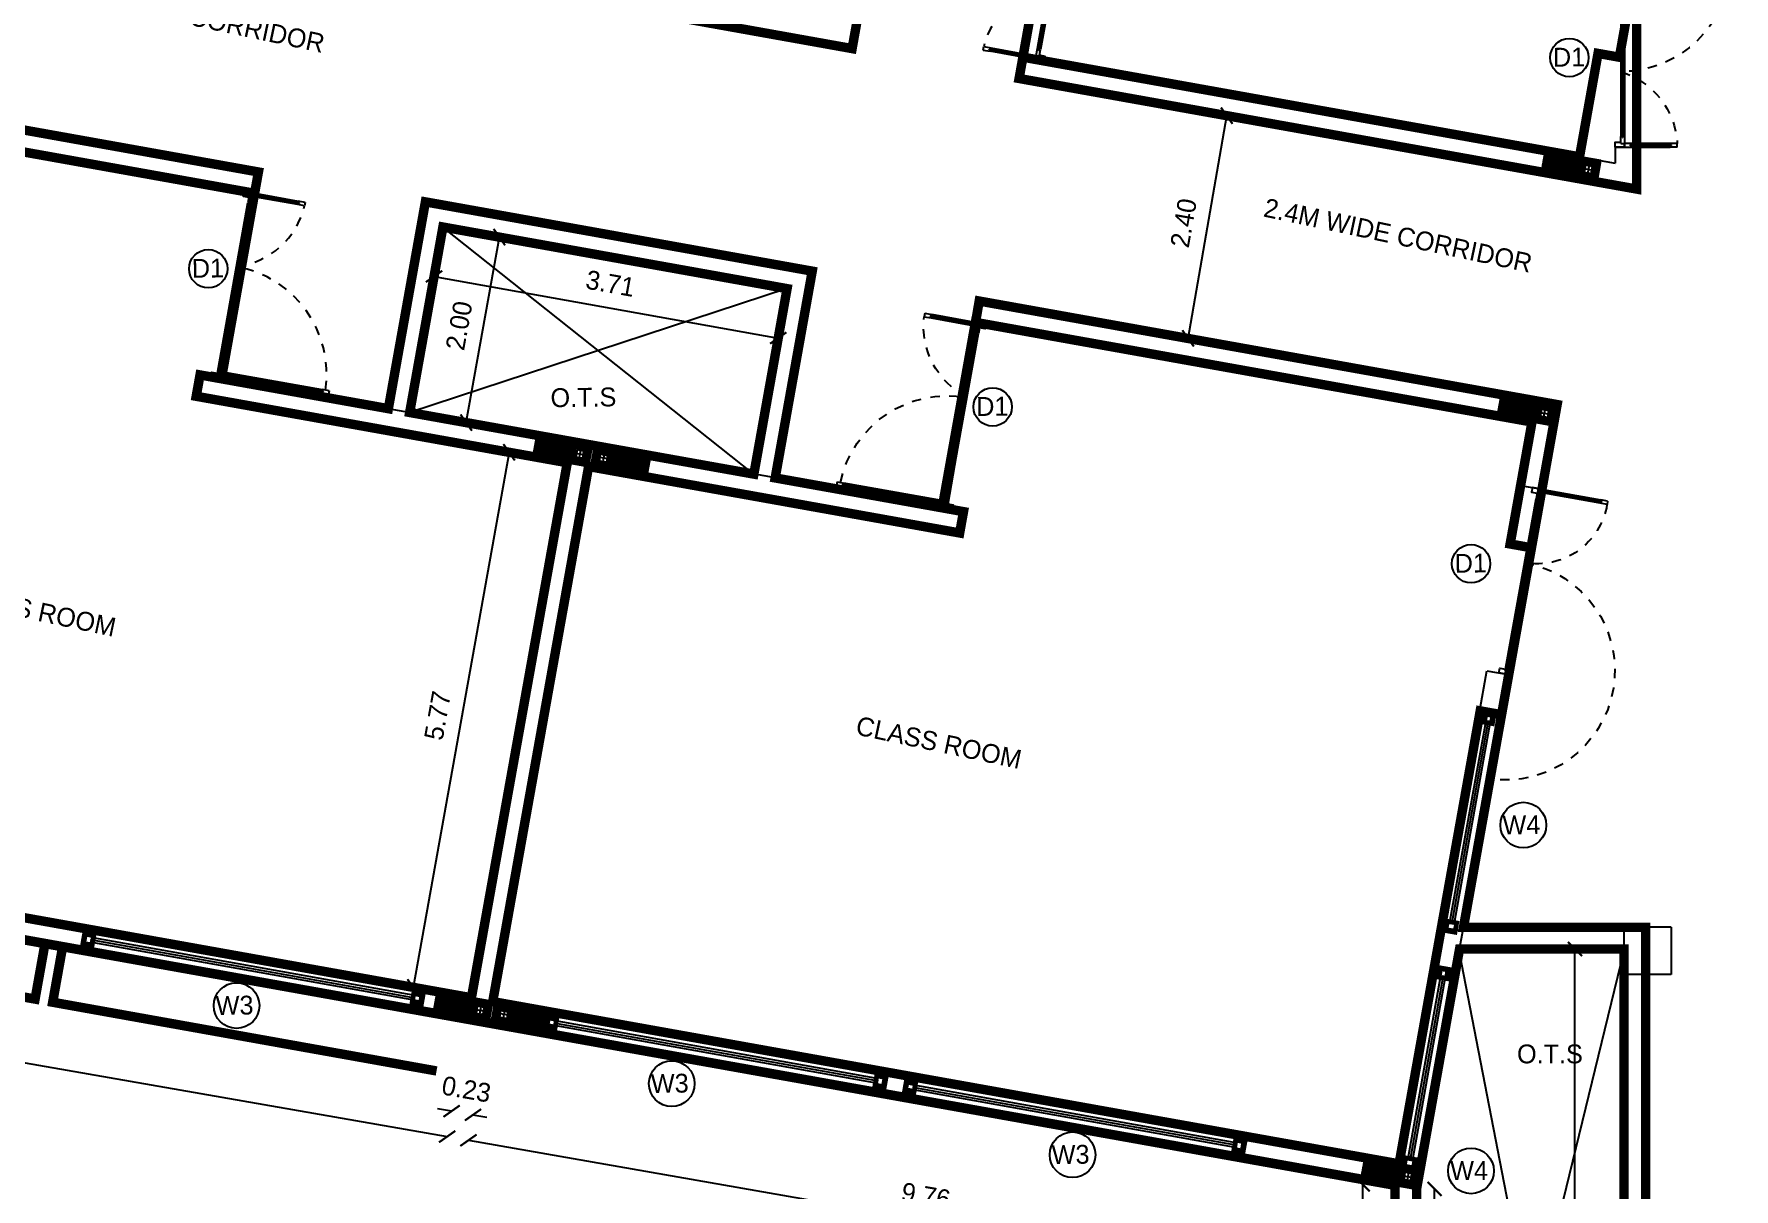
# Model space of a CAD drawing. Header units: metres. Extents: x 6101839 to 6102590, y -6659932 to -6659648.
# Drawn here: x 6102243.2 to 6102261.24, y -6659687.97 to -6659675.71 of the extents above; entities that cross this region are included whole.
import ezdxf

# ---------------------------------------------------------------- set-up
doc = ezdxf.new("R2010")
doc.units = ezdxf.units.M
doc.header["$LTSCALE"] = 500
doc.header["$MEASUREMENT"] = 0
doc.linetypes.add('DASHED2', pattern=[0.375, 0.25, -0.125])
doc.linetypes.add('HIDDEN', pattern=[0.375, 0.25, -0.125])
doc.layers.get('0').update_dxf_attribs({"linetype": 'CONTINUOUS'})
doc.layers.get('Defpoints').update_dxf_attribs({"linetype": 'CONTINUOUS'})
for name, color, linetype in [('above', 250, 'DASHED2'), ('BLK_1_FLR_1_BLT_UP_AREA', 26, 'CONTINUOUS'), ('BLK_1_FLR_1_BLT_UP_AREA_DEDUCT', 26, 'CONTINUOUS'), ('BLK_1_FLR_1_CARPET_AREA', 25, 'CONTINUOUS'), ('BLK_1_FLR_1_CHAJJA', 6, 'CONTINUOUS'), ('BLK_1_LVL_1_BLDG_FOOT_PRINT', 1, 'CONTINUOUS'), ('COL', 2, 'CONTINUOUS'), ('DIM', 205, 'CONTINUOUS'), ('DOORTEXT', 13, 'CONTINUOUS'), ('ED', 30, 'CONTINUOUS'), ('FURN1', 252, 'CONTINUOUS'), ('FURNITURE', 252, 'CONTINUOUS'), ('FURNITURES', 252, 'CONTINUOUS'), ('HATCH', 15, 'CONTINUOUS'), ('railing', 14, 'CONTINUOUS'), ('TEXT', 4, 'CONTINUOUS'), ('W-SCH', 205, 'CONTINUOUS'), ('wall', 125, 'CONTINUOUS'), ('wall1', 125, 'CONTINUOUS'), ('WINDOWS', 252, 'CONTINUOUS')]:
    doc.layers.add(name, color=color, linetype=linetype)
doc.styles.add('RM', font='GOTHIC.TTF')
doc.styles.add('S2', font='GOTHIC.TTF')
doc.styles.add('USA TEXT', font='GOTHIC.TTF')
doc.dimstyles.new('1-100-ED', dxfattribs={"dimtxt": 0.2, "dimasz": 0.15, "dimexe": 0.18, "dimexo": 0.0625, "dimgap": 0.15, "dimtad": 1, "dimzin": 0, "dimdsep": 46, "dimtxsty": 'USA TEXT', "dimblk": 'ARCHTICK', "dimcen": 0.1, "dimse1": 1, "dimse2": 1, "dimclrd": 256, "dimclrt": 256, "dimadec": 0, "dimazin": 0, "dimtfac": 1, "dimtofl": 0, "dimtmove": 0, "dimatfit": 3, "dimldrblk": 'ARCHTICK', "dimfxl": 0.18, "dimtolj": 1, "dimtzin": 0, "dimarcsym": 0})

# ---------------------------------------------------------------- blocks, each defined once
blk = doc.blocks.new('A$C607F0CF8')
at = {"layer": 'FURNITURES', "color": 233}
for p, q in [((-37, -280), (-37, -342)), ((-37, -342), (-22, -342)), ((-22, -330), (-16, -330)), ((-22, -342), (-22, -330)), ((-16, -342), (-16, -330)), ((-16, -342), (0, -342)), ((0, -342), (0, -267)), ((-37, -2180), (-37, -2118)), ((-37, -2118), (-22, -2118)), ((-22, -2118), (-22, -2130)), ((-22, -2130), (-16, -2130)), ((-16, -2118), (0, -2118)), ((-16, -2118), (-16, -2130)), ((0, -2118), (0, -2193))]:
    blk.add_line(p, q, dxfattribs=at)
at = {"layer": 'FURNITURES', "color": 250}
for p, q in [((-37, -2118), (-37, -342)), ((-22, -2118), (-22, -330)), ((-16, -2118), (-16, -330)), ((0, -2118), (0, -342))]:
    blk.add_line(p, q, dxfattribs=at)
at = {"layer": 'FURNITURES', "color": 250, "linetype": 'HIDDEN', "ltscale": 0.5}
for centre, radius, start, end in [((-285, -219), 847, 286.9835, 356.7492), ((-37, -2193), 1163, 1.8478, 90.0015)]:
    blk.add_arc(centre, radius, start, end, dxfattribs=at)
at = {"layer": 'wall', "color": 7}
for p, q in [((-37, -267), (0, -267)), ((-37, -267), (-37, -280)), ((0, -230), (75, -230)), ((0, -230), (0, -267)), ((75, -267), (0, -267)), ((62, -246), (62, -252)), ((75, -246), (62, -246)), ((75, -252), (62, -252)), ((75, -230), (75, -246)), ((75, -230), (486, -230)), ((75, -246), (499, -246)), ((75, -252), (75, -267)), ((75, -252), (499, -252)), ((486, -267), (75, -267)), ((561, -230), (486, -230)), ((486, -230), (486, -246)), ((486, -246), (499, -246)), ((486, -252), (486, -267)), ((486, -252), (499, -252)), ((561, -267), (486, -267)), ((499, -246), (499, -252)), ((561, -230), (561, -267)), ((0, -2155), (75, -2155)), ((0, -2155), (0, -2193)), ((75, -2155), (75, -2171)), ((75, -2155), (1088, -2155)), ((1162, -2155), (1088, -2155)), ((1088, -2155), (1088, -2171)), ((1162, -2155), (1162, -2192)), ((-37, -2193), (-37, -2180)), ((-37, -2193), (0, -2193)), ((75, -2193), (0, -2193)), ((62, -2171), (62, -2177)), ((75, -2171), (62, -2171)), ((75, -2177), (62, -2177)), ((75, -2171), (1100, -2171)), ((75, -2177), (75, -2193)), ((75, -2177), (1100, -2177)), ((1088, -2192), (75, -2193)), ((1088, -2171), (1100, -2171)), ((1088, -2177), (1088, -2192)), ((1088, -2177), (1100, -2177)), ((1162, -2192), (1088, -2192)), ((1100, -2171), (1100, -2177))]:
    blk.add_line(p, q, dxfattribs=at)
for points in [[(0, -267), (0, -230), (-100, -230), (-100, -280), (-37, -280)], [(0, -2193), (0, -2230), (-100, -2230), (-100, -2180), (-37, -2180)]]:
    blk.add_lwpolyline(points, dxfattribs=at)
blk = doc.blocks.new('NEWCOL')
at = {"layer": 'HATCH'}
h = blk.add_hatch(dxfattribs=at)
h.set_pattern_fill('ANSI31', color=256, scale=3, angle=270, style=0)
h.set_pattern_definition([(315, (-629970.926, -258732.088), (6.73519209, 6.73519209), [])])
h.paths.add_polyline_path([(0, 115), (-115, 115), (-115, 0), (-37.5, 0), (-37.5, 37.5), (0, 37.5)])
h.paths.add_polyline_path([(115, 115), (0, 115), (0, 37.5), (37.5, 37.5), (37.5, 0), (115, 0)])
h.paths.add_polyline_path([(115, 0), (37.5, 0), (37.5, -37.5), (0, -37.5), (0, -485), (115, -485)])
h.paths.add_polyline_path([(0, -37.5), (-37.5, -37.5), (-37.5, 0), (-115, 0), (-115, -485), (0, -485)])
at = {"layer": 'COL'}
for p, q in [((-115, 0), (115, 0)), ((0, -485), (0, 115))]:
    blk.add_line(p, q, dxfattribs=at)
for points in [[(-115, -485), (115, -485), (115, 115), (-115, 115)], [(-37.5, -37.5), (37.5, -37.5), (37.5, 37.5), (-37.5, 37.5)]]:
    blk.add_lwpolyline(points, close=True, dxfattribs=at)
blk = doc.blocks.new('_ArchTick')
at = {"color": 0, "linetype": 'ByBlock', "const_width": 0.15}
blk.add_lwpolyline([(-0.5, -0.5), (0.5, 0.5)], dxfattribs=at)
blk = doc.blocks.new('*D949')
at = {"layer": 'Defpoints', "color": 0, "transparency": 16777216}
for p in [(6102238.546, -6659682.443), (6102247.845, -6659685.937), (6102247.588, -6659687.411)]:
    blk.add_point(p, dxfattribs=at)
at = {"layer": 'ED', "lineweight": -2, "transparency": 16777216}
blk.add_line((6102237.972, -6659685.732), (6102247.588, -6659687.411), dxfattribs=at)
at = {"layer": 'ED', "lineweight": -2, "transparency": 16777216, "xscale": 0.15, "yscale": 0.15, "zscale": 0.15}
for p, rotation in [((6102237.972, -6659685.732), 170.0945493712898), ((6102247.588, -6659687.411), 350.0945493712898)]:
    blk.add_blockref('_ArchTick', p, dxfattribs=dict(at, rotation=rotation))
at = {"layer": 'ED', "transparency": 16777216, "insert": (6102242.824, -6659686.32), "char_height": 0.2, "attachment_point": 5, "rotation": 350.0945, "style": 'USA TEXT'}
blk.add_mtext('\\A1;9.76', dxfattribs=at)
blk = doc.blocks.new('*D950')
at = {"layer": 'Defpoints', "color": 0, "transparency": 16777216}
for p in [(6102247.845, -6659685.937), (6102248.072, -6659685.978), (6102247.862, -6659687.18)]:
    blk.add_point(p, dxfattribs=at)
at = {"layer": 'ED', "lineweight": -2, "transparency": 16777216}
for p, q in [((6102247.635, -6659687.141), (6102247.487, -6659687.115)), ((6102247.862, -6659687.18), (6102248.009, -6659687.206))]:
    blk.add_line(p, q, dxfattribs=at)
at = {"layer": 'ED', "lineweight": -2, "transparency": 16777216, "xscale": 0.15, "yscale": 0.15, "zscale": 0.15}
for p, rotation in [((6102247.635, -6659687.141), 350.0945493712898), ((6102247.862, -6659687.18), 170.0945493712898)]:
    blk.add_blockref('_ArchTick', p, dxfattribs=dict(at, rotation=rotation))
at = {"layer": 'ED', "transparency": 16777216, "insert": (6102247.792, -6659686.909), "char_height": 0.2, "attachment_point": 5, "rotation": 350.0945, "style": 'USA TEXT'}
blk.add_mtext('\\A1;0.23', dxfattribs=at)
blk = doc.blocks.new('*D951')
at = {"layer": 'Defpoints', "color": 0, "transparency": 16777216}
for p in [(6102248.072, -6659685.978), (6102257.644, -6659687.926), (6102257.433, -6659689.13)]:
    blk.add_point(p, dxfattribs=at)
at = {"layer": 'ED', "lineweight": -2, "transparency": 16777216}
blk.add_line((6102247.814, -6659687.45), (6102257.433, -6659689.13), dxfattribs=at)
at = {"layer": 'ED', "lineweight": -2, "transparency": 16777216, "xscale": 0.15, "yscale": 0.15, "zscale": 0.15}
for p, rotation in [((6102247.814, -6659687.45), 170.0945493712898), ((6102257.433, -6659689.13), 350.0945493712898)]:
    blk.add_blockref('_ArchTick', p, dxfattribs=dict(at, rotation=rotation))
at = {"layer": 'ED', "transparency": 16777216, "insert": (6102252.668, -6659688.039), "char_height": 0.2, "attachment_point": 5, "rotation": 350.0945, "style": 'USA TEXT'}
blk.add_mtext('\\A1;9.76', dxfattribs=at)
blk = doc.blocks.new('*D984')
at = {"layer": 'Defpoints', "color": 0, "transparency": 16777216}
for p in [(6102255.61, -6659676.531), (6102255.86, -6659676.574), (6102255.201, -6659678.895)]:
    blk.add_point(p, dxfattribs=at)
at = {"layer": 'ED', "lineweight": -2, "transparency": 16777216}
blk.add_line((6102255.45, -6659678.938), (6102255.86, -6659676.574), dxfattribs=at)
at = {"layer": 'ED', "lineweight": -2, "transparency": 16777216, "xscale": 0.15, "yscale": 0.15, "zscale": 0.15}
for p, rotation in [((6102255.86, -6659676.574), 80.16728019938829), ((6102255.45, -6659678.938), 260.1672801993883)]:
    blk.add_blockref('_ArchTick', p, dxfattribs=dict(at, rotation=rotation))
at = {"layer": 'ED', "transparency": 16777216, "insert": (6102255.403, -6659677.713), "char_height": 0.2, "attachment_point": 5, "rotation": 80.1673, "style": 'USA TEXT'}
blk.add_mtext('\\A1;2.40', dxfattribs=at)
blk = doc.blocks.new('*D995')
at = {"layer": 'Defpoints', "color": 0, "transparency": 16777216}
for p in [(6102247.543, -6659677.756), (6102248.142, -6659677.863), (6102247.19, -6659679.725)]:
    blk.add_point(p, dxfattribs=at)
at = {"layer": 'ED', "lineweight": -2, "transparency": 16777216}
blk.add_line((6102247.79, -6659679.832), (6102248.142, -6659677.863), dxfattribs=at)
at = {"layer": 'ED', "lineweight": -2, "transparency": 16777216, "xscale": 0.15, "yscale": 0.15, "zscale": 0.15}
for p, rotation in [((6102248.142, -6659677.863), 79.84493549893874), ((6102247.79, -6659679.832), 259.8449354989387)]:
    blk.add_blockref('_ArchTick', p, dxfattribs=dict(at, rotation=rotation))
at = {"layer": 'ED', "transparency": 16777216, "insert": (6102247.715, -6659678.803), "char_height": 0.2, "attachment_point": 5, "rotation": 79.8449, "style": 'USA TEXT'}
blk.add_mtext('\\A1;2.00', dxfattribs=at)
blk = doc.blocks.new('*D996')
at = {"layer": 'Defpoints', "color": 0, "transparency": 16777216}
for p in [(6102247.543, -6659677.756), (6102251.195, -6659678.41), (6102251.101, -6659678.934)]:
    blk.add_point(p, dxfattribs=at)
at = {"layer": 'ED', "lineweight": -2, "transparency": 16777216}
blk.add_line((6102247.449, -6659678.28), (6102251.101, -6659678.934), dxfattribs=at)
at = {"layer": 'ED', "lineweight": -2, "transparency": 16777216, "xscale": 0.15, "yscale": 0.15, "zscale": 0.15}
for p, rotation in [((6102247.449, -6659678.28), 169.8449355396248), ((6102251.101, -6659678.934), 349.8449355396249)]:
    blk.add_blockref('_ArchTick', p, dxfattribs=dict(at, rotation=rotation))
at = {"layer": 'ED', "transparency": 16777216, "insert": (6102249.32, -6659678.356), "char_height": 0.2, "attachment_point": 5, "rotation": 349.8449, "style": 'USA TEXT'}
blk.add_mtext('\\A1;3.71', dxfattribs=at)
blk = doc.blocks.new('A$C62665808')
at = {"layer": 'FURNITURES', "color": 233}
for p, q in [((512, 100), (437, 100)), ((450, 62), (512, 62)), ((500, 78), (500, 84)), ((512, 84), (500, 84)), ((512, 78), (500, 78)), ((512, 84), (512, 100)), ((512, 62), (512, 78)), ((2288, 84), (2288, 100)), ((2288, 100), (2363, 100)), ((2288, 84), (2300, 84)), ((2288, 62), (2288, 78)), ((2288, 78), (2300, 78)), ((2350, 62), (2288, 62)), ((2300, 78), (2300, 84))]:
    blk.add_line(p, q, dxfattribs=at)
at = {"layer": 'FURNITURES', "color": 250}
for p, q in [((512, 100), (2288, 100)), ((512, 84), (2300, 84)), ((512, 78), (2300, 78)), ((512, 62), (2288, 62))]:
    blk.add_line(p, q, dxfattribs=at)
at = {"layer": 'FURNITURES', "color": 250, "linetype": 'HIDDEN', "ltscale": 0.5}
for centre, radius, start, end in [((437, 62), 1163, 359.9985, 178.1522), ((2350, 62), 750, 89.1025, 179.9987)]:
    blk.add_arc(centre, radius, start, end, dxfattribs=at)
at = {"layer": 'wall', "color": 7}
for p, q in [((2362, 812), (2362, 737)), ((2399, 812), (2362, 812)), ((2377, 737), (2362, 737)), ((2362, 737), (2363, 175)), ((2378, 175), (2377, 750)), ((2384, 750), (2377, 750)), ((2377, 737), (2377, 750)), ((2384, 175), (2384, 750)), ((2384, 737), (2384, 750)), ((2399, 737), (2384, 737)), ((2399, 812), (2399, 737)), ((2400, 175), (2399, 737)), ((-725, 137), (-650, 137)), ((-725, 137), (-725, 100)), ((-725, 100), (-650, 100)), ((363, 122), (-662, 122)), ((-662, 122), (-662, 116)), ((-650, 122), (-662, 122)), ((363, 116), (-662, 116)), ((-650, 116), (-662, 116)), ((-650, 137), (-650, 122)), ((363, 137), (-650, 137)), ((-650, 116), (-650, 100)), ((-650, 100), (363, 100)), ((437, 137), (363, 137)), ((363, 137), (363, 122)), ((363, 122), (375, 122)), ((363, 116), (363, 100)), ((363, 116), (375, 116)), ((363, 100), (437, 100)), ((375, 122), (375, 116)), ((437, 137), (437, 100)), ((437, 62), (437, 100)), ((437, 62), (450, 62)), ((2363, 62), (2350, 62)), ((2378, 175), (2363, 175)), ((2363, 175), (2363, 100)), ((2363, 62), (2363, 100)), ((2400, 100), (2363, 100)), ((2378, 175), (2378, 162)), ((2384, 162), (2378, 162)), ((2400, 175), (2384, 175)), ((2384, 175), (2384, 162)), ((2400, 100), (2400, 175))]:
    blk.add_line(p, q, dxfattribs=at)
for points in [[(437, 100), (400, 100), (400, 0), (450, 0), (450, 62)], [(2363, 100), (2400, 100), (2400, 0), (2350, 0), (2350, 62)]]:
    blk.add_lwpolyline(points, dxfattribs=at)
blk = doc.blocks.new('*D999')
at = {"layer": 'Defpoints', "color": 0, "transparency": 16777216}
for p in [(6102257.874, -6659687.967), (6102258.065, -6659687.967), (6102257.874, -6659689.717)]:
    blk.add_point(p, dxfattribs=at)
at = {"layer": 'ED', "lineweight": -2, "transparency": 16777216}
blk.add_line((6102258.065, -6659689.717), (6102258.065, -6659687.967), dxfattribs=at)
at = {"layer": 'ED', "lineweight": -2, "transparency": 16777216, "xscale": 0.15, "yscale": 0.15, "zscale": 0.15}
for p, rotation in [((6102258.065, -6659687.967), 90.00019155000439), ((6102258.065, -6659689.717), 270.0001915500044)]:
    blk.add_blockref('_ArchTick', p, dxfattribs=dict(at, rotation=rotation))
at = {"layer": 'ED', "transparency": 16777216, "insert": (6102258.317, -6659688.858), "char_height": 0.2, "attachment_point": 5, "rotation": 270.0002, "style": 'USA TEXT'}
blk.add_mtext('\\A1;1.75', dxfattribs=at)
blk = doc.blocks.new('*D1009')
at = {"layer": 'Defpoints', "color": 0, "transparency": 16777216}
for p in [(6102248.862, -6659680.258), (6102247.227, -6659685.827), (6102247.845, -6659685.937)]:
    blk.add_point(p, dxfattribs=at)
at = {"layer": 'ED', "lineweight": -2, "transparency": 16777216}
blk.add_line((6102248.245, -6659680.147), (6102247.227, -6659685.827), dxfattribs=at)
at = {"layer": 'ED', "lineweight": -2, "transparency": 16777216, "xscale": 0.15, "yscale": 0.15, "zscale": 0.15}
for p, rotation in [((6102248.245, -6659680.147), 79.84493550734844), ((6102247.227, -6659685.827), 259.8449355073485)]:
    blk.add_blockref('_ArchTick', p, dxfattribs=dict(at, rotation=rotation))
at = {"layer": 'ED', "transparency": 16777216, "insert": (6102247.487, -6659682.942), "char_height": 0.2, "attachment_point": 5, "rotation": 79.8449, "style": 'USA TEXT'}
blk.add_mtext('\\A1;5.77', dxfattribs=at)
blk = doc.blocks.new('*D1021')
at = {"layer": 'Defpoints', "color": 0, "transparency": 16777216}
for p in [(6102257.644, -6659687.919), (6102257.302, -6659689.717), (6102257.644, -6659689.717)]:
    blk.add_point(p, dxfattribs=at)
at = {"layer": 'ED', "lineweight": -2, "transparency": 16777216}
blk.add_line((6102257.302, -6659687.919), (6102257.302, -6659689.717), dxfattribs=at)
at = {"layer": 'ED', "lineweight": -2, "transparency": 16777216, "xscale": 0.15, "yscale": 0.15, "zscale": 0.15}
for p, rotation in [((6102257.302, -6659687.919), 90), ((6102257.302, -6659689.717), 270)]:
    blk.add_blockref('_ArchTick', p, dxfattribs=dict(at, rotation=rotation))
at = {"layer": 'ED', "transparency": 16777216, "insert": (6102257.047, -6659688.818), "char_height": 0.2, "attachment_point": 5, "rotation": 90, "style": 'USA TEXT'}
blk.add_mtext('\\A1;1.80', dxfattribs=at)
blk = doc.blocks.new('*D1202')
at = {"layer": 'Defpoints', "color": 0, "transparency": 16777216}
for p in [(6102259.403, -6659685.419), (6102259.555, -6659685.419), (6102259.403, -6659694.459)]:
    blk.add_point(p, dxfattribs=at)
at = {"layer": 'ED', "lineweight": -2, "transparency": 16777216}
blk.add_line((6102259.555, -6659694.459), (6102259.555, -6659685.419), dxfattribs=at)
at = {"layer": 'ED', "lineweight": -2, "transparency": 16777216, "xscale": 0.15, "yscale": 0.15, "zscale": 0.15}
for p, rotation in [((6102259.555, -6659685.419), 90), ((6102259.555, -6659694.459), 270)]:
    blk.add_blockref('_ArchTick', p, dxfattribs=dict(at, rotation=rotation))
at = {"layer": 'ED', "transparency": 16777216, "insert": (6102259.3, -6659689.939), "char_height": 0.2, "attachment_point": 5, "rotation": 90, "style": 'USA TEXT'}
blk.add_mtext('\\A1;9.04', dxfattribs=at)

msp = doc.modelspace()

# ---------------------------------------------------------------- linework, layer by layer
at = {"layer": 'above', "const_width": 0.1}
for points in [[(6102239.32453, -6659684.64484), (6102239.21875, -6659685.23544), (6102243.21516, -6659685.95127), (6102243.32091, -6659685.36077)], [(6102243.50795, -6659685.39417), (6102243.40216, -6659685.98477), (6102247.47539, -6659686.71436)]]:
    msp.add_lwpolyline(points, dxfattribs=at)
at = {"layer": 'BLK_1_FLR_1_BLT_UP_AREA', "color": 26, "linetype": 'Continuous', "const_width": 0.1}
msp.add_lwpolyline([(6102208.85433, -6659689.31746), (6102229.08432, -6659689.31746), (6102229.08468, -6659694.84623), (6102230.88332, -6659694.84609), (6102230.88334, -6659691.31081), (6102235.84434, -6659691.31082), (6102235.84454, -6659694.84623), (6102237.64456, -6659694.84592), (6102237.64432, -6659689.71749), (6102257.64431, -6659689.71742), (6102257.64431, -6659687.92622), (6102237.96124, -6659684.40062), (6102238.78887, -6659679.77992), (6102236.62358, -6659679.39228), (6102236.02374, -6659682.73963), (6102231.92891, -6659682.00616), (6102232.52857, -6659678.65909), (6102230.36328, -6659678.27146), (6102229.53534, -6659682.89137), (6102209.62227, -6659679.32457)], dxfattribs=at)
at = {"layer": 'BLK_1_FLR_1_BLT_UP_AREA_DEDUCT', "color": 26, "linetype": 'Continuous', "const_width": 0.1}
msp.add_lwpolyline([(6102247.54288, -6659677.75588), (6102251.19477, -6659678.41001), (6102250.84215, -6659680.37867), (6102247.19025, -6659679.72455), (6102247.54288, -6659677.75588)], dxfattribs=at)
msp.add_lwpolyline([(6102257.87431, -6659694.45897), (6102260.07431, -6659694.45897), (6102260.07431, -6659685.41897), (6102258.33061, -6659685.41897), (6102257.87414, -6659687.96741)], close=True, dxfattribs=at)
at = {"layer": 'BLK_1_FLR_1_CARPET_AREA', "color": 15, "const_width": 0.1}
for points in [[(6102259.60321, -6659677.01062), (6102253.69722, -6659675.95275), (6102254.04985, -6659673.98408), (6102254.27624, -6659674.02463), (6102254.31679, -6659673.79823), (6102250.37944, -6659673.09298), (6102251.48496, -6659666.92106), (6102261.10189, -6659668.64416), (6102260.11744, -6659674.14134), (6102260.34384, -6659674.18189), (6102260.0262, -6659675.95364), (6102259.7998, -6659675.91309)], [(6102238.22819, -6659684.21476), (6102247.84513, -6659685.93734), (6102248.86246, -6659680.25773), (6102244.92512, -6659679.55248), (6102244.96567, -6659679.32608), (6102245.19206, -6659679.36663), (6102245.54468, -6659677.39796), (6102239.63869, -6659676.34009), (6102239.40684, -6659677.63449), (6102239.18058, -6659677.59398), (6102238.86322, -6659679.36576), (6102239.0894, -6659679.40628)], [(6102257.68847, -6659687.70047), (6102248.07153, -6659685.97789), (6102249.08885, -6659680.29829), (6102253.02619, -6659681.00354), (6102253.06674, -6659680.77714), (6102252.84036, -6659680.73659), (6102253.19299, -6659678.76792), (6102259.09898, -6659679.8258), (6102258.86712, -6659681.1202), (6102259.09338, -6659681.16075), (6102258.77602, -6659682.93253), (6102258.54984, -6659682.89201)]]:
    msp.add_lwpolyline(points, close=True, dxfattribs=at)
for points in [[(6102247.78018, -6659675.12655), (6102251.88487, -6659675.86178), (6102252.27804, -6659673.66671)], [(6102254.04985, -6659673.98408), (6102253.65667, -6659676.17914), (6102260.21007, -6659677.35298), (6102260.21007, -6659676.90664), (6102260.21007, -6659674.90662)], [(6102237.64432, -6659698.67746), (6102243.87431, -6659698.67746), (6102243.87431, -6659696.44746), (6102245.67431, -6659696.44746), (6102245.67431, -6659698.67746), (6102249.84432, -6659698.67746), (6102249.84432, -6659696.44746), (6102251.64432, -6659696.44746), (6102251.64432, -6659698.67746), (6102257.87431, -6659698.67757), (6102257.87431, -6659694.68897), (6102260.30431, -6659694.68897), (6102260.30431, -6659685.18897), (6102258.37195, -6659685.18897), (6102259.36581, -6659679.64049), (6102253.23352, -6659678.54154), (6102252.85505, -6659680.73924), (6102251.06854, -6659680.41925), (6102251.46171, -6659678.22418), (6102247.35703, -6659677.48895), (6102246.96385, -6659679.68402), (6102245.19205, -6659679.36665), (6102245.58523, -6659677.17159), (6102239.45284, -6659676.07316)]]:
    msp.add_lwpolyline(points, dxfattribs=at)
at = {"layer": 'BLK_1_FLR_1_CHAJJA', "linetype": 'Continuous', "const_width": 0.1}
msp.add_lwpolyline([(6102239.21884, -6659685.23491), (6102243.21525, -6659685.95066), (6102243.32093, -6659685.3606), (6102239.32451, -6659684.64486)], close=True, dxfattribs=at)
at = {"layer": 'BLK_1_LVL_1_BLDG_FOOT_PRINT', "ltscale": 400, "const_width": 0.1}
msp.add_lwpolyline([(6102208.85433, -6659689.31935), (6102229.08432, -6659689.31935), (6102229.08468, -6659694.84813), (6102230.88332, -6659694.84798), (6102230.88334, -6659691.31271), (6102235.84434, -6659691.31271), (6102235.84454, -6659694.84813), (6102237.64456, -6659694.84782), (6102237.64432, -6659689.71938), (6102257.64431, -6659689.71931), (6102257.64431, -6659687.92812), (6102237.96124, -6659684.40251), (6102238.78887, -6659679.78181), (6102236.62358, -6659679.39418), (6102236.02374, -6659682.74152), (6102231.92891, -6659682.00806), (6102232.52857, -6659678.66098), (6102230.36328, -6659678.27335), (6102229.53534, -6659682.89327), (6102209.62227, -6659679.32646)], dxfattribs=at)
at = {"layer": 'DIM', "color": 251, "linetype": 'ByBlock'}
for p, q in [((6102252.27805, -6659673.66669), (6102251.88487, -6659675.86176)), ((6102251.88487, -6659675.86176), (6102247.78019, -6659675.12653)), ((6102246.96386, -6659679.684), (6102247.35703, -6659677.48893)), ((6102251.46172, -6659678.22416), (6102247.35703, -6659677.48893)), ((6102251.06854, -6659680.41923), (6102251.46172, -6659678.22416)), ((6102260.07431, -6659685.18897), (6102258.37195, -6659685.18897)), ((6102260.07431, -6659685.41897), (6102258.33061, -6659685.41897)), ((6102260.07431, -6659688.18897), (6102260.07431, -6659685.68897)), ((6102260.30431, -6659688.18897), (6102260.30431, -6659685.68897)), ((6102257.64431, -6659689.71742), (6102257.64431, -6659687.92622))]:
    msp.add_line(p, q, dxfattribs=at)
at = {"layer": 'DIM', "color": 251, "const_width": 0.1}
msp.add_lwpolyline([(6102250.84215, -6659680.37867), (6102251.19477, -6659678.41001), (6102247.54288, -6659677.75588), (6102247.19025, -6659679.72455)], dxfattribs=at)
at = {"layer": 'FURN1', "linetype": 'ByBlock'}
for p, q in [((6102256.03855, -6659687.4049), (6102252.49495, -6659686.77014)), ((6102252.45438, -6659686.99661), (6102255.99797, -6659687.63137))]:
    msp.add_line(p, q, dxfattribs=at)
at = {"layer": 'FURN1', "const_width": 0.1}
for points in [[(6102258.66743, -6659682.94943), (6102258.65862, -6659682.99865), (6102258.6094, -6659682.98984), (6102258.61821, -6659682.94062)], [(6102258.66754, -6659682.94882), (6102258.65873, -6659682.99803), (6102258.60951, -6659682.98922), (6102258.61832, -6659682.94)], [(6102243.75146, -6659685.33918), (6102243.80067, -6659685.34799), (6102243.80949, -6659685.29877), (6102243.76027, -6659685.28996)], [(6102243.75207, -6659685.33929), (6102243.80129, -6659685.3481), (6102243.8101, -6659685.29888), (6102243.76089, -6659685.29007)], [(6102258.2621, -6659685.21319), (6102258.27091, -6659685.16397), (6102258.22169, -6659685.15516), (6102258.21288, -6659685.20438)], [(6102258.2622, -6659685.21257), (6102258.27102, -6659685.16336), (6102258.2218, -6659685.15454), (6102258.21299, -6659685.20376)], [(6102258.18946, -6659685.65702), (6102258.18064, -6659685.70624), (6102258.13143, -6659685.69743), (6102258.14024, -6659685.64821)], [(6102258.18957, -6659685.65641), (6102258.18076, -6659685.70563), (6102258.13154, -6659685.69681), (6102258.14035, -6659685.6476)], [(6102247.29448, -6659685.97372), (6102247.24526, -6659685.96491), (6102247.25407, -6659685.91569), (6102247.30329, -6659685.92451)], [(6102247.29509, -6659685.97384), (6102247.24587, -6659685.96502), (6102247.25469, -6659685.91581), (6102247.30391, -6659685.92462)], [(6102248.66331, -6659686.21884), (6102248.71253, -6659686.22766), (6102248.72135, -6659686.17844), (6102248.67213, -6659686.16963)], [(6102248.66393, -6659686.21895), (6102248.71314, -6659686.22777), (6102248.72196, -6659686.17855), (6102248.67274, -6659686.16973)], [(6102252.20629, -6659686.85353), (6102252.15708, -6659686.84471), (6102252.1659, -6659686.79549), (6102252.21511, -6659686.80431)], [(6102252.20691, -6659686.85364), (6102252.15769, -6659686.84482), (6102252.16651, -6659686.79561), (6102252.21573, -6659686.80443)], [(6102252.47141, -6659686.90154), (6102252.52063, -6659686.91036), (6102252.52944, -6659686.86114), (6102252.48023, -6659686.85232)], [(6102252.47202, -6659686.90165), (6102252.52124, -6659686.91047), (6102252.53006, -6659686.86125), (6102252.48084, -6659686.85243)], [(6102256.01439, -6659687.5362), (6102255.96517, -6659687.52738), (6102255.97399, -6659687.47816), (6102256.02321, -6659687.48698)], [(6102256.01501, -6659687.53631), (6102255.96579, -6659687.52749), (6102255.97461, -6659687.47827), (6102256.02382, -6659687.48709)], [(6102257.81939, -6659687.72392), (6102257.8282, -6659687.67471), (6102257.77898, -6659687.66589), (6102257.77017, -6659687.71511)], [(6102257.81949, -6659687.72331), (6102257.82831, -6659687.67409), (6102257.77909, -6659687.66528), (6102257.77028, -6659687.7145)]]:
    msp.add_lwpolyline(points, close=True, dxfattribs=at)
at = {"layer": 'FURNITURE', "linetype": 'ByBlock', "ltscale": 0.2}
for p, q in [((6102258.61821, -6659682.94062), (6102258.2218, -6659685.15454)), ((6102258.66743, -6659682.94943), (6102258.27091, -6659685.16397)), ((6102247.29448, -6659685.97372), (6102243.80067, -6659685.34799)), ((6102247.30329, -6659685.92451), (6102243.8101, -6659685.29888)), ((6102258.14024, -6659685.64821), (6102257.77909, -6659687.66528)), ((6102258.18946, -6659685.65702), (6102257.8282, -6659687.67471)), ((6102248.66393, -6659686.21895), (6102252.15769, -6659686.84482)), ((6102248.67274, -6659686.16973), (6102252.1659, -6659686.79549)), ((6102252.48084, -6659686.85243), (6102255.97399, -6659687.47816)), ((6102252.47202, -6659686.90165), (6102255.96579, -6659687.52749))]:
    msp.add_line(p, q, dxfattribs=at)
at = {"layer": 'FURNITURE', "color": 4, "linetype": 'ByBlock', "ltscale": 0.2}
for p, q in [((6102258.63401, -6659682.99424), (6102258.2463, -6659685.15956)), ((6102247.24967, -6659685.9403), (6102243.80508, -6659685.32338)), ((6102258.15604, -6659685.70183), (6102257.80358, -6659687.6703)), ((6102248.71755, -6659686.20316), (6102252.1621, -6659686.82021)), ((6102252.52565, -6659686.88586), (6102255.9702, -6659687.50288))]:
    msp.add_line(p, q, dxfattribs=at)
at = {"layer": 'railing', "color": 252, "linetype": 'ByBlock'}
for p, q in [((6102250.84215, -6659680.37867), (6102247.54288, -6659677.75588)), ((6102251.19477, -6659678.41001), (6102247.19025, -6659679.72455)), ((6102260.07431, -6659685.43897), (6102257.87431, -6659694.45897)), ((6102258.32462, -6659685.45249), (6102260.07431, -6659694.45897))]:
    msp.add_line(p, q, dxfattribs=at)
at = {"layer": 'W-SCH'}
for centre, radius in [((6102259.49577, -6659675.95788), 0.20375), ((6102245.05286, -6659678.19882), 0.20375), ((6102253.37608, -6659679.66551), 0.20375), ((6102258.45286, -6659681.33017), 0.20375), ((6102259.00747, -6659684.10467), 0.24242), ((6102245.35298, -6659686.0207), 0.24242), ((6102249.97074, -6659686.84906), 0.24242), ((6102254.22391, -6659687.6041), 0.24242), ((6102258.45183, -6659687.77534), 0.24242)]:
    msp.add_circle(centre, radius, dxfattribs=at)
at = {"layer": 'wall1', "linetype": 'ByBlock'}
for p, q in [((6102253.69723, -6659675.95272), (6102253.65667, -6659676.17912)), ((6102253.69723, -6659675.95272), (6102259.98008, -6659677.0781)), ((6102245.58523, -6659677.17157), (6102239.45285, -6659676.07314)), ((6102253.65667, -6659676.17912), (6102260.21008, -6659677.35296)), ((6102245.54468, -6659677.39797), (6102239.63869, -6659676.34009)), ((6102259.98008, -6659676.90662), (6102260.21008, -6659676.90662)), ((6102259.98008, -6659676.90662), (6102259.98008, -6659677.0781)), ((6102260.21008, -6659676.90662), (6102260.21008, -6659677.35296)), ((6102245.54468, -6659677.39797), (6102245.58523, -6659677.17157)), ((6102253.19297, -6659678.76792), (6102253.23352, -6659678.54152)), ((6102253.23352, -6659678.54152), (6102259.36591, -6659679.63995)), ((6102253.19297, -6659678.76792), (6102259.09896, -6659679.82579)), ((6102244.96566, -6659679.32608), (6102244.92511, -6659679.55248)), ((6102244.96566, -6659679.32608), (6102248.53879, -6659679.9661)), ((6102244.92512, -6659679.55248), (6102248.86246, -6659680.25773)), ((6102259.36591, -6659679.63995), (6102259.2049, -6659680.53887)), ((6102259.09896, -6659679.82579), (6102258.9785, -6659680.49832)), ((6102253.06674, -6659680.77714), (6102249.74462, -6659680.18208)), ((6102248.86246, -6659680.25773), (6102247.84513, -6659685.93734)), ((6102249.08884, -6659680.29828), (6102248.07152, -6659685.97789)), ((6102253.02618, -6659681.00353), (6102249.70406, -6659680.40848)), ((6102258.9785, -6659680.49832), (6102259.2049, -6659680.53887)), ((6102253.06674, -6659680.77714), (6102253.02619, -6659681.00354)), ((6102258.53669, -6659682.92539), (6102258.61901, -6659682.46575)), ((6102258.61901, -6659682.46575), (6102258.8454, -6659682.5063)), ((6102258.8454, -6659682.5063), (6102258.7631, -6659682.96593)), ((6102258.76308, -6659682.96593), (6102258.53662, -6659682.92537)), ((6102243.13509, -6659685.09365), (6102243.77491, -6659685.20822)), ((6102243.73436, -6659685.43465), (6102243.7749, -6659685.20825)), ((6102258.05871, -6659685.63298), (6102258.13787, -6659685.19094)), ((6102258.36413, -6659685.23146), (6102258.13762, -6659685.19235)), ((6102258.28511, -6659685.67352), (6102258.36413, -6659685.23146)), ((6102243.09454, -6659685.32004), (6102243.73435, -6659685.43472)), ((6102258.28518, -6659685.67354), (6102258.05871, -6659685.63298)), ((6102258.2709, -6659685.75326), (6102258.28518, -6659685.67354)), ((6102247.27798, -6659686.06938), (6102247.31854, -6659685.84291)), ((6102247.31852, -6659685.84298), (6102247.84515, -6659685.93731)), ((6102247.27798, -6659686.06938), (6102248.03096, -6659686.20429)), ((6102248.07152, -6659685.97789), (6102248.07152, -6659685.97789)), ((6102248.09614, -6659685.98229), (6102248.59816, -6659686.07205)), ((6102248.64619, -6659686.31438), (6102248.68677, -6659686.08792)), ((6102252.1898, -6659686.94911), (6102252.23037, -6659686.72272)), ((6102252.49493, -6659686.77025), (6102252.23035, -6659686.72282)), ((6102252.45438, -6659686.99661), (6102252.49494, -6659686.77021)), ((6102252.45438, -6659686.99661), (6102252.18979, -6659686.94918)), ((6102255.99799, -6659687.6313), (6102256.03855, -6659687.4049)), ((6102257.68846, -6659687.70047), (6102256.03854, -6659687.40494)), ((6102257.87431, -6659687.96742), (6102255.99797, -6659687.63137)), ((6102257.68846, -6659687.70048), (6102257.68846, -6659687.70047)), ((6102257.91486, -6659687.74102), (6102257.68846, -6659687.70048)), ((6102257.91486, -6659687.74102), (6102257.87431, -6659687.96742))]:
    msp.add_line(p, q, dxfattribs=at)
at = {"layer": 'wall1', "color": 0, "linetype": 'ByBlock'}
for p, q in [((6102260.07431, -6659685.18897), (6102260.07431, -6659685.68897)), ((6102260.57431, -6659685.18897), (6102260.07431, -6659685.18897)), ((6102260.57431, -6659685.18897), (6102260.57431, -6659685.68897)), ((6102260.57431, -6659685.68897), (6102260.07431, -6659685.68897))]:
    msp.add_line(p, q, dxfattribs=at)
at = {"layer": 'WINDOWS', "linetype": 'ByBlock'}
for p, q in [((6102258.54338, -6659682.92659), (6102258.13794, -6659685.19096)), ((6102258.76978, -6659682.96713), (6102258.36434, -6659685.2315)), ((6102247.31852, -6659685.84298), (6102243.77489, -6659685.20832)), ((6102247.27798, -6659686.06938), (6102243.73435, -6659685.43472)), ((6102258.05871, -6659685.63298), (6102257.68853, -6659687.70049)), ((6102258.28511, -6659685.67352), (6102257.91493, -6659687.74103)), ((6102248.68676, -6659686.08799), (6102252.23035, -6659686.72279)), ((6102248.64619, -6659686.31438), (6102252.18979, -6659686.94918))]:
    msp.add_line(p, q, dxfattribs=at)

# ---------------------------------------------------------------- block references
at = {"layer": 'COL', "yscale": 0.001, "zscale": 0.001}
for p, xscale, rotation in [((6102259.69614, -6659677.14407), 0.001, 259.8449355174718), ((6102259.23235, -6659679.73338), -0.001, 259.8449355174718), ((6102248.99592, -6659680.16481), 0.001, 259.8449355174718), ((6102249.24694, -6659680.20977), -0.001, 79.84493551747188), ((6102247.93804, -6659686.07081), 0.001, 259.8449355174718), ((6102248.18909, -6659686.11561), -0.001, 79.84493551747188), ((6102257.78138, -6659687.83394), 0.001, 259.8449355174718)]:
    msp.add_blockref('NEWCOL', p, dxfattribs=dict(at, xscale=xscale, rotation=rotation))
at = {"layer": 'DIM', "yscale": 0.001, "zscale": 0.001}
for p, xscale, rotation in [((6102253.78692, -6659676.20245), 0.001, 169.8434750183517), ((6102260.08001, -6659677.13662), -0.001, 180.0014605008476), ((6102245.57048, -6659677.16893), 0.001, 349.8449355170006), ((6102253.24828, -6659678.54417), -0.001, 349.8449355696505)]:
    msp.add_blockref('A$C607F0CF8', p, dxfattribs=dict(at, xscale=xscale, rotation=rotation))
at = {"layer": 'wall1', "xscale": -0.001, "yscale": 0.001, "zscale": 0.001, "rotation": 259.7594429761347}
msp.add_blockref('A$C62665808', (6102258.67597, -6659682.88217), dxfattribs=at)

# ---------------------------------------------------------------- texts
at = {"layer": 'DOORTEXT', "color": 3, "style": 'RM'}
for s, p in [('D1', (6102259.32281, -6659676.05426)), ('D1', (6102244.87991, -6659678.2952)), ('D1', (6102253.20312, -6659679.76188)), ('D1', (6102258.27991, -6659681.42655)), ('W4', (6102258.78766, -6659684.2042)), ('W3', (6102245.13318, -6659686.12023)), ('W3', (6102249.75093, -6659686.94859)), ('W3', (6102254.00411, -6659687.70363))]:
    msp.add_text(s, height=0.2, rotation=0.815488, dxfattribs=at).set_placement(p)
msp.add_text('W4', height=0.2, dxfattribs=at).set_placement((6102258.23063, -6659687.87173))
at = {"layer": 'TEXT', "color": 7, "style": 'S2'}
for s, rotation, p in [('2.4M WIDE CORRIDOR', 348.06554, (6102243.42709, -6659675.30918)), ('2.4M WIDE CORRIDOR', 348.06554, (6102256.23986, -6659677.64242)), ('O.T.S', 0.815488, (6102248.68591, -6659679.66856)), ('CLASS ROOM', 348.06554, (6102242.30282, -6659681.73775)), ('CLASS ROOM', 348.06554, (6102251.91226, -6659683.14072))]:
    msp.add_text(s, height=0.2, rotation=rotation, dxfattribs=at).set_placement(p)
msp.add_text('O.T.S', height=0.2, dxfattribs=at).set_placement((6102258.9401, -6659686.63348))

# ---------------------------------------------------------------- dimensions: what is measured, and where the dimension line sits
at = {"layer": 'ED'}
for p1, p2, distance, picture, middle in [((6102255.20052, -6659678.89529), (6102255.61038, -6659676.53051), -0.25292, '*D984', (6102255.40337, -6659677.71254)), ((6102247.19025, -6659679.72455), (6102247.54288, -6659677.75588), -0.60887, '*D995', (6102247.71487, -6659678.8026)), ((6102247.54288, -6659677.75588), (6102251.19477, -6659678.41001), -0.53219, '*D996', (6102249.31996, -6659678.35576)), ((6102248.86246, -6659680.25773), (6102247.84513, -6659685.93734), -0.62772, '*D1009', (6102247.48735, -6659682.94234)), ((6102257.64431, -6659687.91874), (6102257.64431, -6659689.71742), -0.34257, '*D1021', (6102257.04671, -6659688.81808))]:
    dim = msp.add_aligned_dim(p1=p1, p2=p2, distance=distance, dimstyle='1-100-ED', dxfattribs=at)
    dim.commit()
    dim.dimension.update_dxf_attribs({"geometry": picture, "text_midpoint": middle})
for base, p1, p2, angle, picture, middle in [((6102247.58784, -6659687.41076), (6102238.54593, -6659682.44266), (6102247.84514, -6659685.93731), 170.094549, '*D949', (6102242.8236, -6659686.31991)), ((6102259.55541, -6659685.41897), (6102259.40309, -6659694.45897), (6102259.40309, -6659685.41897), 90, '*D1202', (6102259.30038, -6659689.93897)), ((6102257.43349, -6659689.13007), (6102248.07152, -6659685.97789), (6102257.6437, -6659687.9263), 170.094549, '*D951', (6102252.66781, -6659688.03897))]:
    dim = msp.add_linear_dim(base=base, p1=p1, p2=p2, angle=angle, dimstyle='1-100-ED', dxfattribs=at)
    dim.commit()
    dim.dimension.update_dxf_attribs({"geometry": picture, "text_midpoint": middle})
for base, p1, p2, angle, picture, middle, dimtype in [((6102247.86155, -6659687.18029), (6102247.84514, -6659685.93731), (6102248.07152, -6659685.97789), 170.094549, '*D950', (6102247.74827, -6659687.16051), 160), ((6102258.06476, -6659687.96742), (6102257.87431, -6659689.71742), (6102257.8743, -6659687.96742), 90.000192, '*D999', (6102258.06476, -6659688.8577), 161)]:
    dim = msp.add_linear_dim(base=base, p1=p1, p2=p2, angle=angle, dimstyle='1-100-ED', dxfattribs=at)
    dim.commit()
    dim.dimension.update_dxf_attribs({"geometry": picture, "text_midpoint": middle, "dimtype": dimtype})

doc.saveas('drawing.dxf')
